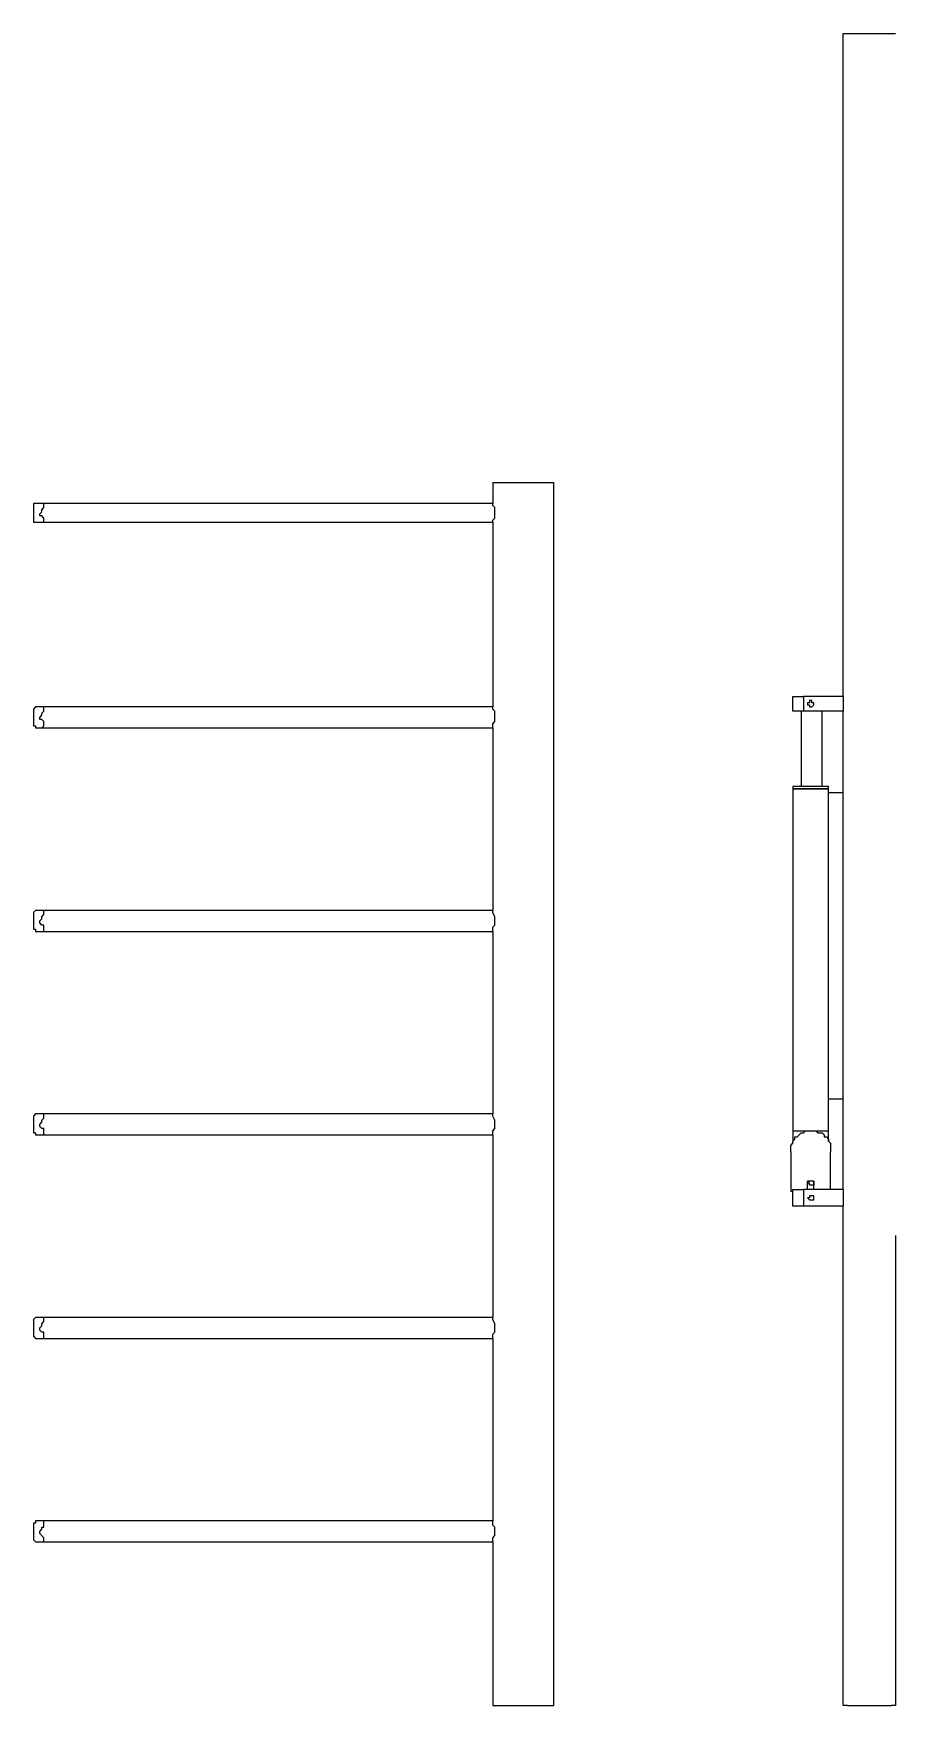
# Model space of a CAD drawing. Extents: x 855 to 1547, y 199 to 1196.
# Drawn here: x 855 to 897.3, y 198.6 to 280.7 of the extents above; entities that cross this region are included whole.
import ezdxf

# ---------------------------------------------------------------- set-up
doc = ezdxf.new("R2010")
doc.units = 0
doc.layers.add('2345-64C-02_Sort_layout', color=7, linetype='CONTINUOUS')

msp = doc.modelspace()

# ---------------------------------------------------------------- linework, layer by layer
at = {"layer": '2345-64C-02_Sort_layout', "color": 7}
for points in [[(894.78125, 248.15993), (894.78125, 280.71269), (894.98728, 280.71269)], [(894.98728, 280.71269), (897.1506, 280.71269)], [(897.1506, 280.71269), (897.35663, 280.71269)], [(877.57774, 258.66746), (877.57774, 257.63731)], [(877.57774, 258.66746), (880.35914, 258.66746), (880.46216, 258.66746), (880.56517, 258.66746)], [(880.56517, 198.60967), (880.56517, 258.66746)], [(855.01744, 257.63731), (855.01744, 256.71018)], [(855.01744, 256.71018), (855.32648, 256.71018), (855.53251, 256.71018), (855.53251, 256.91621), (855.4295, 257.01922), (855.32648, 257.01922), (855.32648, 257.12224), (855.4295, 257.22525), (855.4295, 257.32827), (855.53251, 257.43128), (855.53251, 257.63731), (855.32648, 257.63731), (855.01744, 257.63731)], [(877.57774, 257.63731), (855.32648, 257.63731)], [(877.57774, 256.71018), (877.57774, 256.81319), (877.68075, 256.91621), (877.68075, 257.43128), (877.57774, 257.5343), (877.57774, 257.63731)], [(855.32648, 256.71018), (877.57774, 256.71018)], [(877.57774, 256.71018), (877.57774, 247.64485)], [(892.30889, 247.43882), (892.30889, 248.15993)], [(892.30889, 248.15993), (892.82397, 248.15993)], [(894.78125, 248.15993), (894.78125, 247.43882), (892.82397, 247.43882)], [(892.82397, 248.15993), (892.82397, 247.43882)], [(894.78125, 248.15993), (892.82397, 248.15993)], [(893.33904, 247.74787), (893.33904, 247.85088), (893.23603, 247.85088), (893.23603, 247.9539), (893.13301, 247.9539), (893.13301, 247.85088), (893.03, 247.85088), (893.03, 247.74787), (893.13301, 247.74787), (893.13301, 247.64485), (893.23603, 247.64485), (893.33904, 247.74787)], [(855.01744, 246.71772), (855.12045, 246.71772), (855.12045, 246.6147), (855.32648, 246.6147), (855.4295, 246.6147), (855.53251, 246.71772), (855.53251, 246.92375), (855.4295, 247.02676), (855.32648, 247.02676), (855.32648, 247.12978), (855.4295, 247.23279), (855.4295, 247.33581), (855.53251, 247.43882), (855.53251, 247.64485), (855.32648, 247.64485), (855.12045, 247.64485), (855.01744, 247.54184)], [(855.01744, 247.54184), (855.01744, 246.71772)], [(877.57774, 247.64485), (855.32648, 247.64485)], [(877.57774, 246.6147), (877.57774, 246.82073), (877.68075, 246.92375), (877.68075, 247.43882), (877.57774, 247.54184), (877.57774, 247.64485)], [(892.82397, 247.43882), (892.30889, 247.43882)], [(892.72095, 247.43882), (892.72095, 243.73028)], [(893.7511, 243.73028), (893.7511, 247.43882)], [(894.78125, 223.95138), (894.78125, 247.43882)], [(855.32648, 246.6147), (877.57774, 246.6147)], [(877.57774, 246.6147), (877.57774, 237.65239)], [(892.30889, 243.73028), (892.30889, 243.62726)], [(894.06015, 243.73028), (892.30889, 243.73028)], [(892.30889, 243.62726), (892.30889, 227.14485)], [(892.30889, 243.62726), (893.23603, 243.62726)], [(894.06015, 243.62726), (892.30889, 243.62726)], [(893.23603, 243.62726), (894.06015, 243.62726)], [(894.06015, 243.62726), (894.06015, 243.73028)], [(894.06015, 227.14485), (894.06015, 243.62726)], [(894.78125, 243.42123), (894.06015, 243.42123)], [(855.01744, 236.72525), (855.12045, 236.72525), (855.12045, 236.62224), (855.32648, 236.62224), (855.53251, 236.62224), (855.53251, 236.93128), (855.4295, 236.93128), (855.32648, 237.0343), (855.32648, 237.13731), (855.4295, 237.24033), (855.4295, 237.34334), (855.53251, 237.44636), (855.53251, 237.65239), (855.32648, 237.65239), (855.12045, 237.65239), (855.01744, 237.54937)], [(855.01744, 237.54937), (855.01744, 236.72525)], [(877.57774, 237.65239), (855.32648, 237.65239)], [(877.57774, 236.62224), (877.57774, 236.82827), (877.68075, 236.93128), (877.68075, 237.34334), (877.57774, 237.54937), (877.57774, 237.65239)], [(855.32648, 236.62224), (877.57774, 236.62224)], [(877.57774, 236.62224), (877.57774, 227.65993)], [(894.78125, 228.38103), (894.06015, 228.38103)], [(855.01744, 226.73279), (855.12045, 226.73279), (855.12045, 226.62978), (855.32648, 226.62978), (855.53251, 226.62978), (855.53251, 226.93882), (855.4295, 226.93882), (855.32648, 227.04184), (855.32648, 227.14485), (855.4295, 227.24787), (855.4295, 227.35088), (855.53251, 227.4539), (855.53251, 227.65993), (855.32648, 227.65993), (855.12045, 227.65993), (855.01744, 227.55691)], [(855.01744, 227.55691), (855.01744, 226.73279)], [(877.57774, 227.65993), (855.32648, 227.65993)], [(877.57774, 226.62978), (877.57774, 226.83581), (877.68075, 226.93882), (877.68075, 227.35088), (877.57774, 227.55691), (877.57774, 227.65993)], [(855.32648, 226.62978), (877.57774, 226.62978)], [(877.57774, 226.62978), (877.57774, 217.66746)], [(892.20588, 225.80565), (892.20588, 226.1147), (892.30889, 226.21772), (892.30889, 226.32073), (892.41191, 226.42375), (892.41191, 226.52676), (892.51492, 226.52676), (892.72095, 226.73279), (892.82397, 226.73279), (892.92698, 226.83581), (893.44206, 226.83581), (893.54507, 226.73279), (893.7511, 226.73279), (893.85412, 226.62978), (893.85412, 226.52676), (893.95713, 226.52676), (894.06015, 226.42375), (894.06015, 226.32073), (894.16316, 226.21772), (894.16316, 225.80565)], [(892.30889, 227.14485), (892.30889, 227.04184)], [(892.30889, 227.04184), (892.30889, 226.83581)], [(892.30889, 226.83581), (892.30889, 226.32073)], [(892.30889, 226.83581), (894.06015, 226.83581)], [(892.30889, 226.83581), (893.23603, 226.83581)], [(893.23603, 226.83581), (894.06015, 226.83581)], [(894.06015, 227.04184), (894.06015, 227.14485)], [(894.06015, 226.83581), (894.06015, 227.04184)], [(894.06015, 226.32073), (894.06015, 226.83581)], [(892.20588, 225.80565), (892.20588, 223.84837)], [(894.16316, 223.95138), (894.16316, 225.80565)], [(893.33904, 224.26043), (893.33904, 224.15741), (893.13301, 224.15741), (893.13301, 224.26043), (893.03, 224.26043), (893.13301, 224.36344)], [(893.33904, 223.95138), (893.33904, 224.36344), (893.03, 224.36344)], [(893.03, 223.95138), (893.03, 224.36344)], [(893.33904, 224.36344), (893.33904, 224.26043)], [(892.30889, 223.84837), (892.20588, 223.84837)], [(892.30889, 223.12726), (892.30889, 223.95138)], [(892.30889, 223.95138), (892.82397, 223.95138)], [(894.78125, 223.95138), (894.78125, 223.12726), (892.82397, 223.12726)], [(892.82397, 223.95138), (892.82397, 223.12726)], [(894.78125, 223.95138), (892.82397, 223.95138)], [(893.33904, 223.53932), (893.33904, 223.64234), (893.13301, 223.64234), (893.13301, 223.53932), (893.03, 223.53932), (893.13301, 223.43631), (893.33904, 223.43631), (893.33904, 223.53932)], [(892.82397, 223.12726), (892.30889, 223.12726)], [(894.78125, 198.60967), (894.78125, 223.12726)], [(897.35663, 221.68505), (897.35663, 198.60967), (897.1506, 198.60967)], [(855.01744, 216.74033), (855.12045, 216.63731), (855.32648, 216.63731), (855.53251, 216.63731), (855.53251, 216.94636), (855.4295, 216.94636), (855.32648, 217.04937), (855.32648, 217.15239), (855.4295, 217.2554), (855.4295, 217.35842), (855.53251, 217.46143), (855.53251, 217.66746), (855.32648, 217.66746), (855.12045, 217.66746), (855.01744, 217.56445)], [(877.57774, 217.66746), (855.32648, 217.66746)], [(877.57774, 216.63731), (877.57774, 216.84334), (877.68075, 216.94636), (877.68075, 217.35842), (877.57774, 217.56445), (877.57774, 217.66746)], [(855.01744, 217.56445), (855.01744, 216.74033)], [(855.32648, 216.63731), (877.57774, 216.63731)], [(877.57774, 216.63731), (877.57774, 207.675)], [(855.01744, 206.74787), (855.12045, 206.64485), (855.32648, 206.64485), (855.53251, 206.64485), (855.53251, 206.85088), (855.32648, 207.05691), (855.32648, 207.15993), (855.4295, 207.26294), (855.4295, 207.36596), (855.53251, 207.36596), (855.53251, 207.675), (855.32648, 207.675), (855.12045, 207.675), (855.12045, 207.57199), (855.01744, 207.57199)], [(855.01744, 207.57199), (855.01744, 206.74787)], [(877.57774, 207.675), (855.32648, 207.675)], [(877.57774, 206.64485), (877.57774, 206.85088), (877.68075, 206.9539), (877.68075, 207.36596), (877.57774, 207.46897), (877.57774, 207.675)], [(855.32648, 206.64485), (877.57774, 206.64485)], [(877.57774, 206.64485), (877.57774, 198.60967)], [(877.57774, 198.60967), (880.35914, 198.60967), (880.46216, 198.60967), (880.56517, 198.60967)], [(894.98728, 198.60967), (894.78125, 198.60967)], [(894.98728, 198.60967), (897.1506, 198.60967)]]:
    msp.add_lwpolyline(points, dxfattribs=at)

doc.saveas('drawing.dxf')
